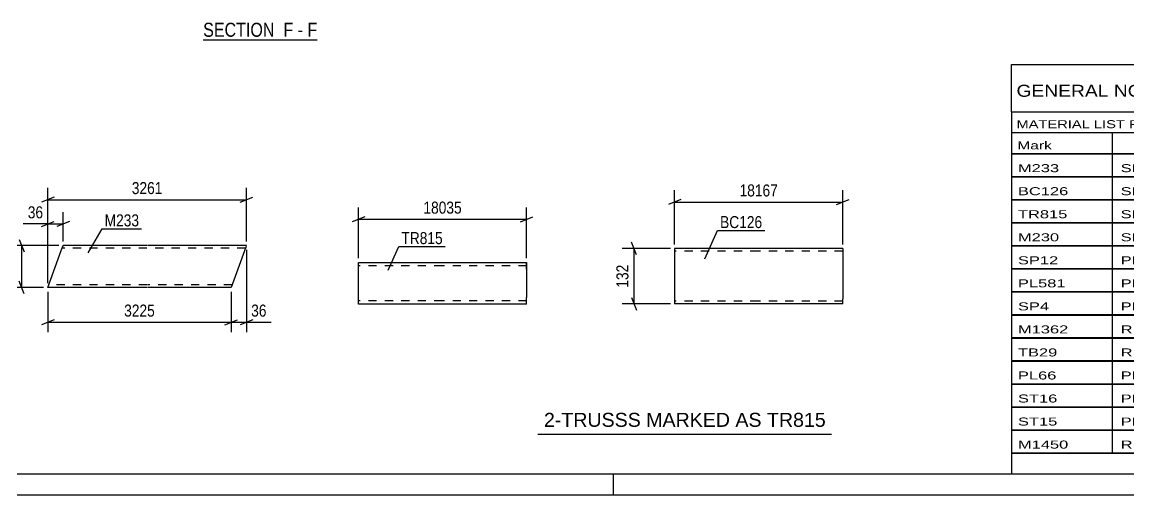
# Model space of a CAD drawing. Header units: millimetres. Extents: x 0 to 841, y 0 to 594.
# Drawn here: x 280 to 544, y 0 to 112.9 of the extents above; entities that cross this region are included whole.
import ezdxf

# ---------------------------------------------------------------- set-up
doc = ezdxf.new("R2010")
doc.units = ezdxf.units.MM
doc.linetypes.add('DXK_LINE_DOT2', pattern=[3.9198, 1.9599, -1.9599])
doc.styles.add('Arial', font='arial.ttf', dxfattribs={"height": 0.2})
doc.styles.add('Arial Narrow', font='ARIALN.TTF', dxfattribs={"height": 0.2})

# ---------------------------------------------------------------- blocks, each defined once
blk = doc.blocks.new('Unknown-283124494-1135')
at = {"color": 5, "linetype": 'Continuous'}
for p, q in [((5, 5), (836, 5)), ((421, 0), (421, 5)), ((0, 0), (841, 0))]:
    blk.add_line(p, q, dxfattribs=at)
blk = doc.blocks.new('Unknown-283124494-17 - 4771')
at = {"color": 6, "linetype": 'Continuous'}
blk.add_line((323.17, 108.64), (350.39, 108.64), dxfattribs=at)
at = {"color": 0, "linetype": 'Continuous'}
blk.add_wipeout([(341.28, 109.39), (341.28, 112.89), (323.17, 112.89), (323.17, 109.39)], dxfattribs=at)
at = {"color": 7, "linetype": 'Continuous', "style": 'Arial Narrow'}
blk.add_text('SECTION ', height=3.34, dxfattribs=at).set_placement((323.17, 109.39))
at = {"color": 0, "linetype": 'Continuous'}
blk.add_wipeout([(344.67, 109.39), (344.67, 112.89), (342.33, 112.89), (342.33, 109.39)], dxfattribs=at)
blk.add_wipeout([(347, 109.39), (347, 112.89), (345.72, 112.89), (345.72, 109.39)], dxfattribs=at)
at = {"color": 7, "linetype": 'Continuous', "style": 'Arial Narrow'}
blk.add_text('F', height=3.34, dxfattribs=at).set_placement((342.33, 109.39))
at = {"color": 0, "linetype": 'Continuous'}
blk.add_wipeout([(350.39, 109.39), (350.39, 112.89), (348.05, 112.89), (348.05, 109.39)], dxfattribs=at)
at = {"color": 7, "linetype": 'Continuous', "style": 'Arial Narrow'}
for s, p in [('-', (345.72, 109.39)), ('F', (348.05, 109.39))]:
    blk.add_text(s, height=3.34, dxfattribs=at).set_placement(p)
blk = doc.blocks.new('Part-283124494-6806 - 6800')
at = {"color": 2, "linetype": 'Continuous'}
for p, q in [((286.12, 49.52), (289.32, 58.32)), ((289.32, 58.32), (289.76, 59.52)), ((309.76, 59.52), (289.76, 59.52)), ((333.5, 59.52), (309.86, 59.52)), ((333.37, 59.17), (329.86, 49.52)), ((333.46, 59.43), (333.37, 59.17)), ((333.5, 59.52), (333.46, 59.43)), ((309.76, 49.52), (286.12, 49.52)), ((329.86, 49.52), (309.86, 49.52))]:
    blk.add_line(p, q, dxfattribs=at)
at = {"color": 7, "linetype": 'DXK_LINE_DOT2'}
for p, q in [((309.76, 58.92), (289.54, 58.92)), ((289.73, 59.43), (289.63, 59.17)), ((289.76, 59.52), (289.73, 59.43)), ((333.28, 58.92), (309.86, 58.92)), ((286.12, 49.52), (286.15, 49.61)), ((309.76, 50.12), (286.34, 50.12)), ((330.08, 50.12), (309.86, 50.12))]:
    blk.add_line(p, q, dxfattribs=at)
blk = doc.blocks.new('Part-283124494-7127 - 7121')
at = {"color": 2, "linetype": 'Continuous'}
for p, q in [((455.62, 58.82), (435.62, 58.82)), ((435.62, 58.82), (435.62, 45.62)), ((475.72, 58.82), (455.72, 58.82)), ((475.72, 58.82), (475.72, 58.73)), ((475.72, 58.73), (475.72, 57.62)), ((475.72, 57.62), (475.72, 46.82)), ((455.62, 45.62), (435.62, 45.62)), ((475.72, 45.62), (455.72, 45.62)), ((475.72, 45.62), (475.72, 46.82))]:
    blk.add_line(p, q, dxfattribs=at)
at = {"color": 7, "linetype": 'DXK_LINE_DOT2'}
for p, q in [((455.62, 58.22), (435.62, 58.22)), ((475.72, 58.22), (455.72, 58.22)), ((475.72, 58.47), (475.72, 57.62)), ((435.62, 46.22), (435.62, 46.27)), ((455.62, 46.22), (435.62, 46.22)), ((475.72, 46.22), (455.72, 46.22)), ((475.72, 45.71), (475.72, 45.97)), ((475.72, 45.62), (475.72, 45.71))]:
    blk.add_line(p, q, dxfattribs=at)
blk = doc.blocks.new('Part-283124494-5270 - 5264')
at = {"color": 2, "linetype": 'Continuous'}
for p, q in [((360.22, 47.11), (360.22, 55.51)), ((360.22, 55.51), (380.22, 55.51)), ((380.32, 55.51), (400.32, 55.51)), ((400.32, 55.51), (400.32, 53.91)), ((400.32, 53.91), (400.32, 47.11)), ((360.22, 45.98), (360.22, 47.11)), ((360.22, 45.51), (360.22, 45.98)), ((380.22, 45.51), (360.22, 45.51)), ((400.32, 45.51), (380.32, 45.51)), ((400.32, 45.51), (400.32, 47.11))]:
    blk.add_line(p, q, dxfattribs=at)
at = {"color": 7, "linetype": 'DXK_LINE_DOT2'}
for p, q in [((380.22, 54.71), (360.22, 54.71)), ((400.32, 54.71), (380.32, 54.71)), ((400.32, 53.91), (400.32, 55.39)), ((360.22, 46.37), (360.22, 47.11)), ((360.22, 46.31), (360.22, 46.37)), ((360.22, 46.31), (360.22, 46.37)), ((360.22, 45.98), (360.22, 46.37)), ((380.22, 46.31), (360.22, 46.31)), ((360.22, 45.63), (360.22, 45.51)), ((400.32, 46.31), (380.32, 46.31)), ((400.32, 46.37), (400.32, 46.8)), ((400.32, 46.31), (400.32, 46.37))]:
    blk.add_line(p, q, dxfattribs=at)
blk = doc.blocks.new('StraightDimension-283124494-6838 - 6800')
at = {"color": 7, "linetype": 'Continuous'}
for p, q in [((333.5, 58.52), (333.5, 38.82)), ((329.86, 48.52), (329.86, 38.82)), ((328.36, 40.62), (331.36, 41.82)), ((329.86, 41.22), (333.5, 41.22)), ((335, 41.82), (332, 40.62))]:
    blk.add_line(p, q, dxfattribs=at)
at = {"color": 0}
blk.add_wipeout([(338.88, 41.97), (338.88, 46.17), (334.02, 46.17), (334.02, 41.97)], dxfattribs=at)
at = {"color": 7, "linetype": 'Continuous'}
blk.add_line((333.5, 41.22), (339.4, 41.22), dxfattribs=at)
blk.add_line((333.5, 41.22), (339.4, 41.22), dxfattribs=at)
at = {"color": 3, "style": 'Arial Narrow'}
blk.add_text('36', height=2.863, dxfattribs=at).set_placement((334.62, 42.57))
blk = doc.blocks.new('StraightDimension-283124494-6873 - 6800')
at = {"color": 7, "linetype": 'Continuous'}
for p, q in [((279.3, 61.02), (280.5, 58.02)), ((288.76, 59.52), (277.05, 59.52)), ((279.9, 49.52), (279.9, 59.52)), ((280.5, 48.02), (279.3, 51.02)), ((285.12, 49.52), (277.05, 49.52))]:
    blk.add_line(p, q, dxfattribs=at)
at = {"color": 0}
blk.add_wipeout([(279.15, 57.86), (274.95, 57.86), (274.95, 51.17), (279.15, 51.17)], dxfattribs=at)
at = {"color": 3, "style": 'Arial Narrow'}
blk.add_text('100', height=2.863, rotation=90.0002, dxfattribs=at).set_placement((278.55, 51.77))
blk = doc.blocks.new('StraightDimension-283124494-6809 - 6800')
at = {"color": 7, "linetype": 'Continuous'}
for p, q in [((286.12, 50.52), (286.12, 67.54)), ((289.76, 60.52), (289.76, 67.54)), ((284.62, 64.09), (287.62, 65.29)), ((286.12, 64.69), (289.76, 64.69)), ((291.26, 65.29), (288.26, 64.09))]:
    blk.add_line(p, q, dxfattribs=at)
at = {"color": 0}
blk.add_wipeout([(285.59, 65.44), (285.59, 69.64), (280.74, 69.64), (280.74, 65.44)], dxfattribs=at)
at = {"color": 7, "linetype": 'Continuous'}
blk.add_line((286.12, 64.69), (280.21, 64.69), dxfattribs=at)
blk.add_line((286.12, 64.69), (280.21, 64.69), dxfattribs=at)
at = {"color": 3, "style": 'Arial Narrow'}
blk.add_text('36', height=2.863, dxfattribs=at).set_placement((281.34, 66.04))
blk = doc.blocks.new('StraightDimension-283124494-6827 - 6800')
at = {"color": 7, "linetype": 'Continuous'}
for p, q in [((286.12, 50.52), (286.12, 73.33)), ((333.5, 60.52), (333.5, 73.33)), ((287.62, 71.08), (284.62, 69.88)), ((286.12, 70.48), (333.5, 70.48)), ((332, 69.88), (335, 71.08))]:
    blk.add_line(p, q, dxfattribs=at)
at = {"color": 0}
blk.add_wipeout([(314.06, 71.23), (314.06, 75.43), (305.55, 75.43), (305.55, 71.23)], dxfattribs=at)
at = {"color": 3, "style": 'Arial Narrow'}
blk.add_text('3261', height=2.863, dxfattribs=at).set_placement((306.15, 71.83))
blk = doc.blocks.new('StraightDimension-283124494-6855 - 6800')
at = {"color": 7, "linetype": 'Continuous'}
for p, q in [((286.12, 48.52), (286.12, 38.82)), ((329.86, 48.52), (329.86, 38.82)), ((287.62, 41.82), (284.62, 40.62)), ((286.12, 41.22), (329.86, 41.22)), ((328.36, 40.62), (331.36, 41.82))]:
    blk.add_line(p, q, dxfattribs=at)
at = {"color": 0}
blk.add_wipeout([(312.24, 41.97), (312.24, 46.17), (303.73, 46.17), (303.73, 41.97)], dxfattribs=at)
at = {"color": 3, "style": 'Arial Narrow'}
blk.add_text('3225', height=2.863, dxfattribs=at).set_placement((304.33, 42.57))
blk = doc.blocks.new('StraightDimension-283124494-7130 - 7121')
at = {"color": 7, "linetype": 'Continuous'}
for p, q in [((434.62, 58.82), (423.09, 58.82)), ((426.54, 57.32), (425.34, 60.32)), ((425.94, 45.62), (425.94, 58.82)), ((434.62, 45.62), (423.09, 45.62)), ((425.34, 47.12), (426.54, 44.12))]:
    blk.add_line(p, q, dxfattribs=at)
at = {"color": 0}
blk.add_wipeout([(425.19, 55.56), (420.99, 55.56), (420.99, 48.88), (425.19, 48.88)], dxfattribs=at)
at = {"color": 3, "style": 'Arial Narrow'}
blk.add_text('132', height=2.863, rotation=90.0002, dxfattribs=at).set_placement((424.59, 49.48))
blk = doc.blocks.new('StraightDimension-283124494-7173 - 7121')
at = {"color": 7, "linetype": 'Continuous'}
for p, q in [((435.62, 59.82), (435.62, 72.76)), ((475.72, 59.82), (475.72, 72.76)), ((437.12, 70.51), (434.12, 69.31)), ((435.62, 69.91), (475.72, 69.91)), ((474.22, 69.31), (477.22, 70.51))]:
    blk.add_line(p, q, dxfattribs=at)
at = {"color": 0}
blk.add_wipeout([(460.84, 70.66), (460.84, 74.86), (450.5, 74.86), (450.5, 70.66)], dxfattribs=at)
at = {"color": 3, "style": 'Arial Narrow'}
blk.add_text('18167', height=2.863, dxfattribs=at).set_placement((451.1, 71.26))
blk = doc.blocks.new('StraightDimension-283124494-5275 - 5264')
at = {"color": 7, "linetype": 'Continuous'}
for p, q in [((360.22, 56.51), (360.22, 68.66)), ((400.32, 56.51), (400.32, 68.66)), ((361.72, 66.41), (358.72, 65.21)), ((398.82, 65.21), (401.82, 66.41)), ((360.22, 65.81), (400.32, 65.81))]:
    blk.add_line(p, q, dxfattribs=at)
at = {"color": 0}
blk.add_wipeout([(385.44, 66.56), (385.44, 70.76), (375.1, 70.76), (375.1, 66.56)], dxfattribs=at)
at = {"color": 3, "style": 'Arial Narrow'}
blk.add_text('18035', height=2.863, dxfattribs=at).set_placement((375.7, 67.16))
blk = doc.blocks.new('Unknown-283124494-17006')
at = {"color": 7, "linetype": 'Continuous'}
for p, q in [((516, 102.75), (676, 102.75)), ((516, 91.5), (516, 102.75)), ((676, 102.75), (676, 91.5)), ((516, 91.5), (676, 91.5)), ((516, 91.5), (516, 86.5)), ((676, 91.5), (676, 86.5)), ((516, 86.5), (676, 86.5)), ((516, 86.5), (516, 81.5)), ((540, 86.5), (540, 81.5)), ((575.5, 86.5), (575.5, 81.5)), ((601.5, 86.5), (601.5, 81.5)), ((614.5, 86.5), (614.5, 81.5)), ((632, 86.5), (632, 81.5)), ((654, 86.5), (654, 81.5)), ((676, 86.5), (676, 81.5)), ((516, 81.5), (676, 81.5)), ((516, 81.45), (516, 76.05)), ((516, 81.45), (676, 81.45)), ((540, 81.5), (540, 76)), ((575.5, 81.5), (575.5, 76)), ((601.5, 81.5), (601.5, 76)), ((614.5, 81.5), (614.5, 76)), ((632, 81.5), (632, 76)), ((654, 81.5), (654, 76)), ((676, 81.45), (676, 76.05)), ((516, 76.05), (676, 76.05)), ((516, 75.95), (516, 70.55)), ((516, 75.95), (676, 75.95)), ((540, 76), (540, 70.5)), ((575.5, 76), (575.5, 70.5)), ((601.5, 76), (601.5, 70.5)), ((614.5, 76), (614.5, 70.5)), ((632, 76), (632, 70.5)), ((654, 76), (654, 70.5)), ((676, 75.95), (676, 70.55)), ((516, 70.55), (676, 70.55)), ((516, 70.45), (516, 65.05)), ((516, 70.45), (676, 70.45)), ((540, 70.5), (540, 65)), ((575.5, 70.5), (575.5, 65)), ((601.5, 70.5), (601.5, 65)), ((614.5, 70.5), (614.5, 65)), ((632, 70.5), (632, 65)), ((654, 70.5), (654, 65)), ((676, 70.45), (676, 65.05)), ((516, 65.05), (676, 65.05)), ((516, 64.95), (516, 59.55)), ((516, 64.95), (676, 64.95)), ((540, 65), (540, 59.5)), ((575.5, 65), (575.5, 59.5)), ((601.5, 65), (601.5, 59.5)), ((614.5, 65), (614.5, 59.5)), ((632, 65), (632, 59.5)), ((654, 65), (654, 59.5)), ((676, 64.95), (676, 59.55)), ((516, 59.55), (676, 59.55)), ((516, 59.45), (516, 54.05)), ((516, 59.45), (676, 59.45)), ((540, 59.5), (540, 54)), ((575.5, 59.5), (575.5, 54)), ((601.5, 59.5), (601.5, 54)), ((614.5, 59.5), (614.5, 54)), ((632, 59.5), (632, 54)), ((654, 59.5), (654, 54)), ((676, 59.45), (676, 54.05)), ((516, 54.05), (676, 54.05)), ((516, 53.95), (516, 48.55)), ((516, 53.95), (676, 53.95)), ((540, 54), (540, 48.5)), ((575.5, 54), (575.5, 48.5)), ((601.5, 54), (601.5, 48.5)), ((614.5, 54), (614.5, 48.5)), ((632, 54), (632, 48.5)), ((654, 54), (654, 48.5)), ((676, 53.95), (676, 48.55)), ((516, 48.55), (676, 48.55)), ((516, 48.45), (516, 43.05)), ((516, 48.45), (676, 48.45)), ((540, 48.5), (540, 43)), ((575.5, 48.5), (575.5, 43)), ((601.5, 48.5), (601.5, 43)), ((614.5, 48.5), (614.5, 43)), ((632, 48.5), (632, 43)), ((654, 48.5), (654, 43)), ((676, 48.45), (676, 43.05)), ((516, 43.05), (676, 43.05)), ((516, 42.95), (516, 37.55)), ((516, 42.95), (676, 42.95)), ((540, 43), (540, 37.5)), ((575.5, 43), (575.5, 37.5)), ((601.5, 43), (601.5, 37.5)), ((614.5, 43), (614.5, 37.5)), ((632, 43), (632, 37.5)), ((654, 43), (654, 37.5)), ((676, 42.95), (676, 37.55)), ((516, 37.55), (676, 37.55)), ((516, 37.45), (516, 32.05)), ((516, 37.45), (676, 37.45)), ((540, 37.5), (540, 32)), ((575.5, 37.5), (575.5, 32)), ((601.5, 37.5), (601.5, 32)), ((614.5, 37.5), (614.5, 32)), ((632, 37.5), (632, 32)), ((654, 37.5), (654, 32)), ((676, 37.45), (676, 32.05)), ((516, 32.05), (676, 32.05)), ((516, 31.95), (516, 26.55)), ((516, 31.95), (676, 31.95)), ((540, 32), (540, 26.5)), ((575.5, 32), (575.5, 26.5)), ((601.5, 32), (601.5, 26.5)), ((614.5, 32), (614.5, 26.5)), ((632, 32), (632, 26.5)), ((654, 32), (654, 26.5)), ((676, 31.95), (676, 26.55)), ((516, 26.55), (676, 26.55)), ((516, 26.45), (516, 21.05)), ((516, 26.45), (676, 26.45)), ((540, 26.5), (540, 21)), ((575.5, 26.5), (575.5, 21)), ((601.5, 26.5), (601.5, 21)), ((614.5, 26.5), (614.5, 21)), ((632, 26.5), (632, 21)), ((654, 26.5), (654, 21)), ((676, 26.45), (676, 21.05)), ((516, 21.05), (676, 21.05)), ((516, 20.95), (516, 15.55)), ((516, 20.95), (676, 20.95)), ((540, 21), (540, 15.5)), ((575.5, 21), (575.5, 15.5)), ((601.5, 21), (601.5, 15.5)), ((614.5, 21), (614.5, 15.5)), ((632, 21), (632, 15.5)), ((654, 21), (654, 15.5)), ((676, 20.95), (676, 15.55)), ((516, 15.55), (676, 15.55)), ((516, 15.45), (516, 10.05)), ((516, 15.45), (676, 15.45)), ((540, 15.5), (540, 10)), ((575.5, 15.5), (575.5, 10)), ((601.5, 15.5), (601.5, 10)), ((614.5, 15.5), (614.5, 10)), ((632, 15.5), (632, 10)), ((654, 15.5), (654, 10)), ((676, 15.45), (676, 10.05)), ((516, 10.05), (676, 10.05)), ((516, 10), (676, 10)), ((516, 10), (516, 5)), ((632, 10), (632, 5)), ((654, 10), (654, 5)), ((676, 10), (676, 5)), ((516, 5), (676, 5))]:
    blk.add_line(p, q, dxfattribs=at)
at = {"color": 7, "style": 'Arial Narrow'}
for s, height, width, p in [('GENERAL NOTES & WELD DETAILS :', 2.8633, 1.4, (517.15, 95.06)), ('REFER TYP DRAWING TYP-01', 1.9089, 1.6, (600.7, 95.16)), ("MATERIAL LIST FOR ASSEMBLY MK'D", 1.9089, 1.6, (517.15, 87.56)), ('TR815', 1.909, 1.794707, (609.9, 87.47)), ('2', 1.91, 1.794707, (638.08, 87.56)), ('No. Required', 1.9089, 1.6, (647.41, 87.56)), ('Mark', 1.909, 1.7, (517.34, 82.5)), ('Profile', 1.909, 1.7, (550.41, 82.5)), ('Material', 1.909, 1.7, (580.54, 82.56)), ('No.', 1.909, 1.7, (605.5, 82.56)), ('Length', 1.909, 1.7, (616, 82.56)), ('Area', 1.909, 1.7, (638.5, 82.56)), ('Weight', 1.909, 1.7, (658, 82.56))]:
    blk.add_text(s, height=height, dxfattribs=dict(at, width=width)).set_placement(p)
at = {"color": 7, "linetype": 'Continuous', "style": 'Arial Narrow'}
for s, height, width, p in [('M233', 1.909, 1.794707, (517.5, 77.06)), ('SHS100*6', 1.909, 1.794707, (542, 77.06)), ('E350', 1.909, 1.794707, (581.74, 77.06)), ('8', 1.91, 1.794707, (605.86, 77.06)), ('3261', 1.909, 1.794707, (618.58, 77.06)), ('1.3', 1.909, 1.794707, (642.32, 77.06)), ('456.9', 1.909, 1.794707, (658.96, 77.06)), ('BC126', 1.909, 1.794707, (517.5, 71.56)), ('SHS132*6', 1.909, 1.794707, (542, 71.56)), ('E350', 1.909, 1.794707, (581.74, 71.56)), ('1', 1.91, 1.794707, (605.86, 71.56)), ('18167', 1.909, 1.794707, (616.4, 71.56)), ('9.6', 1.909, 1.794707, (642.32, 71.56)), ('431.3', 1.909, 1.794707, (658.96, 71.56)), ('TR815', 1.909, 1.794707, (517.5, 66.06)), ('SHS100*8', 1.909, 1.794707, (542, 66.06)), ('E350', 1.909, 1.794707, (581.74, 66.06)), ('1', 1.91, 1.794707, (605.86, 66.06)), ('18035', 1.909, 1.794707, (616.4, 66.06)), ('7.2', 1.909, 1.794707, (642.32, 66.06)), ('416.8', 1.909, 1.794707, (658.96, 66.06)), ('M230', 1.909, 1.794707, (517.5, 60.56)), ('SHS100*6', 1.909, 1.794707, (542, 60.56)), ('E350', 1.909, 1.794707, (581.74, 60.56)), ('7', 1.91, 1.794707, (605.86, 60.56)), ('3167', 1.909, 1.794707, (618.58, 60.56)), ('1.2', 1.909, 1.794707, (642.32, 60.56)), ('383.7', 1.909, 1.794707, (658.96, 60.56)), ('SP12', 1.909, 1.794707, (517.5, 55.06)), ('PL20*380', 1.909, 1.794707, (542, 55.06)), ('E350', 1.909, 1.794707, (581.74, 55.06)), ('6', 1.91, 1.794707, (605.86, 55.06)), ('380', 1.909, 1.794707, (620.77, 55.06)), ('0.3', 1.909, 1.794707, (642.32, 55.06)), ('136.0', 1.909, 1.794707, (658.96, 55.06)), ('PL581', 1.909, 1.794707, (517.5, 49.56)), ('PL12*300', 1.909, 1.794707, (542, 49.56)), ('E350', 1.909, 1.794707, (581.74, 49.56)), ('14', 1.909, 1.794707, (604.76, 49.56)), ('310', 1.909, 1.794707, (620.77, 49.56)), ('0.2', 1.909, 1.794707, (642.32, 49.56)), ('122.6', 1.909, 1.794707, (658.96, 49.56)), ('SP4', 1.909, 1.794707, (517.5, 44.06)), ('PL16*325', 1.909, 1.794707, (542, 44.06)), ('E350', 1.909, 1.794707, (581.74, 44.06)), ('4', 1.91, 1.794707, (605.86, 44.06)), ('325', 1.909, 1.794707, (620.77, 44.06)), ('0.2', 1.909, 1.794707, (642.32, 44.06)), ('53.1', 1.909, 1.794707, (661.14, 44.06)), ('M1362', 1.909, 1.794707, (517.5, 38.56)), ('RHS100*100*6', 1.9089, 1.794707, (542, 38.56)), ('E350', 1.909, 1.794707, (581.74, 38.56)), ('14', 1.909, 1.794707, (604.76, 38.56)), ('196', 1.909, 1.794707, (620.77, 38.56)), ('0.1', 1.909, 1.794707, (642.32, 38.56)), ('48.6', 1.909, 1.794707, (661.14, 38.56)), ('TB29', 1.909, 1.794707, (517.5, 33.06)), ('RHS150*110*6', 1.9089, 1.794707, (542, 33.06)), ('E350', 1.909, 1.794707, (581.74, 33.06)), ('6', 1.91, 1.794707, (605.86, 33.06)), ('200', 1.909, 1.794707, (620.77, 33.06)), ('0.1', 1.909, 1.794707, (642.32, 33.06)), ('28.0', 1.909, 1.794707, (661.14, 33.06)), ('PL66', 1.909, 1.794707, (517.5, 27.56)), ('PL10*150', 1.909, 1.794707, (542, 27.56)), ('E350', 1.909, 1.794707, (581.74, 27.56)), ('6', 1.91, 1.794707, (605.86, 27.56)), ('170', 1.909, 1.794707, (620.77, 27.56)), ('0.1', 1.909, 1.794707, (642.32, 27.56)), ('12.0', 1.909, 1.794707, (661.14, 27.56)), ('ST16', 1.909, 1.794707, (517.5, 22.06)), ('PL8*100', 1.909, 1.794707, (542, 22.06)), ('E350', 1.909, 1.794707, (581.74, 22.06)), ('24', 1.909, 1.794707, (604.76, 22.06)), ('135', 1.909, 1.794707, (620.77, 22.06)), ('0.0', 1.909, 1.794707, (642.32, 22.06)), ('10.0', 1.909, 1.794707, (661.14, 22.06)), ('ST15', 1.909, 1.794707, (517.5, 16.56)), ('PL8*100', 1.909, 1.794707, (542, 16.56)), ('E350', 1.909, 1.794707, (581.74, 16.56)), ('24', 1.909, 1.794707, (604.76, 16.56)), ('121', 1.909, 1.794707, (620.77, 16.56)), ('0.0', 1.909, 1.794707, (642.32, 16.56)), ('8.9', 1.909, 1.794707, (663.33, 16.56)), ('M1450', 1.909, 1.794707, (517.5, 11.06)), ('RHS100*100*6', 1.9089, 1.794707, (542, 11.06)), ('E350', 1.909, 1.794707, (581.74, 11.06)), ('1', 1.91, 1.794707, (605.86, 11.06)), ('220', 1.909, 1.794707, (620.77, 11.06)), ('0.1', 1.909, 1.794707, (642.32, 11.06)), ('3.9', 1.909, 1.794707, (663.33, 11.06)), ('Total', 1.909, 1.7, (618.33, 6.5)), ('44.5', 1.909, 1.794707, (639.64, 6.5)), ('2111.9', 1.909, 1.794707, (656.77, 6.5))]:
    blk.add_text(s, height=height, dxfattribs=dict(at, width=width)).set_placement(p)
blk = doc.blocks.new('Unknown-283124494-17007')
at = {"color": 7, "linetype": 'Continuous'}
blk.add_line((403, 14.5), (473, 14.5), dxfattribs=at)
at = {"color": 7, "style": 'Arial'}
blk.add_text('2-TRUSSS MARKED AS TR815', height=3.3428, dxfattribs=at).set_placement((404.45, 16.25))
blk = doc.blocks.new('Mark-283124494-6802 - 6800')
at = {"color": 0}
blk.add_wipeout([(307.89, 64.12), (307.89, 67.12), (299.67, 67.12), (299.67, 64.12)], dxfattribs=at)
blk.add_wipeout([(307.89, 64.12), (307.89, 67.12), (299.67, 67.12), (299.67, 64.12)], dxfattribs=at)
at = {"color": 30, "linetype": 'Continuous'}
for p, q in [((295.76, 57.76), (299.07, 63.52)), ((299.07, 63.52), (308.49, 63.52))]:
    blk.add_line(p, q, dxfattribs=at)
at = {"color": 3, "style": 'Arial Narrow'}
blk.add_text('M233', height=2.863, dxfattribs=at).set_placement((299.67, 64.12))
blk = doc.blocks.new('Mark-283124494-7123 - 7121')
at = {"color": 0}
blk.add_wipeout([(456.51, 63.71), (456.51, 66.71), (446.46, 66.71), (446.46, 63.71)], dxfattribs=at)
blk.add_wipeout([(456.51, 63.71), (456.51, 66.71), (446.46, 66.71), (446.46, 63.71)], dxfattribs=at)
at = {"color": 30, "linetype": 'Continuous'}
for p, q in [((442.79, 56.4), (445.86, 63.11)), ((445.86, 63.11), (457.11, 63.11))]:
    blk.add_line(p, q, dxfattribs=at)
at = {"color": 3, "style": 'Arial Narrow'}
blk.add_text('BC126', height=2.863, dxfattribs=at).set_placement((446.46, 63.71))
blk = doc.blocks.new('Mark-283124494-5266 - 5264')
at = {"color": 0}
blk.add_wipeout([(380.31, 59.88), (380.31, 62.88), (370.45, 62.88), (370.45, 59.88)], dxfattribs=at)
blk.add_wipeout([(380.31, 59.88), (380.31, 62.88), (370.45, 62.88), (370.45, 59.88)], dxfattribs=at)
at = {"color": 30, "linetype": 'Continuous'}
for p, q in [((367.33, 53.68), (369.85, 59.28)), ((369.85, 59.28), (380.91, 59.28))]:
    blk.add_line(p, q, dxfattribs=at)
at = {"color": 3, "style": 'Arial Narrow'}
blk.add_text('TR815', height=2.863, dxfattribs=at).set_placement((370.45, 59.88))

msp = doc.modelspace()

# ---------------------------------------------------------------- block references
for name in ['Unknown-283124494-1135', 'Unknown-283124494-17006', 'Part-283124494-6806 - 6800', 'Part-283124494-7127 - 7121', 'Part-283124494-5270 - 5264', 'Unknown-283124494-17007']:
    msp.add_blockref(name, (0, 0))

# ---------------------------------------------------------------- next in the draw order: block references
for name in ['Unknown-283124494-17 - 4771', 'StraightDimension-283124494-5275 - 5264', 'StraightDimension-283124494-6873 - 6800', 'StraightDimension-283124494-6838 - 6800', 'StraightDimension-283124494-7130 - 7121']:
    msp.add_blockref(name, (0, 0))

# ---------------------------------------------------------------- next in the draw order: block references
for name in ['StraightDimension-283124494-7173 - 7121', 'StraightDimension-283124494-6809 - 6800', 'Mark-283124494-5266 - 5264', 'StraightDimension-283124494-6855 - 6800']:
    msp.add_blockref(name, (0, 0))

# ---------------------------------------------------------------- next in the draw order: block references
for name in ['StraightDimension-283124494-6827 - 6800', 'Mark-283124494-7123 - 7121']:
    msp.add_blockref(name, (0, 0))

# ---------------------------------------------------------------- next in the draw order: block references
msp.add_blockref('Mark-283124494-6802 - 6800', (0, 0))

doc.saveas('drawing.dxf')
